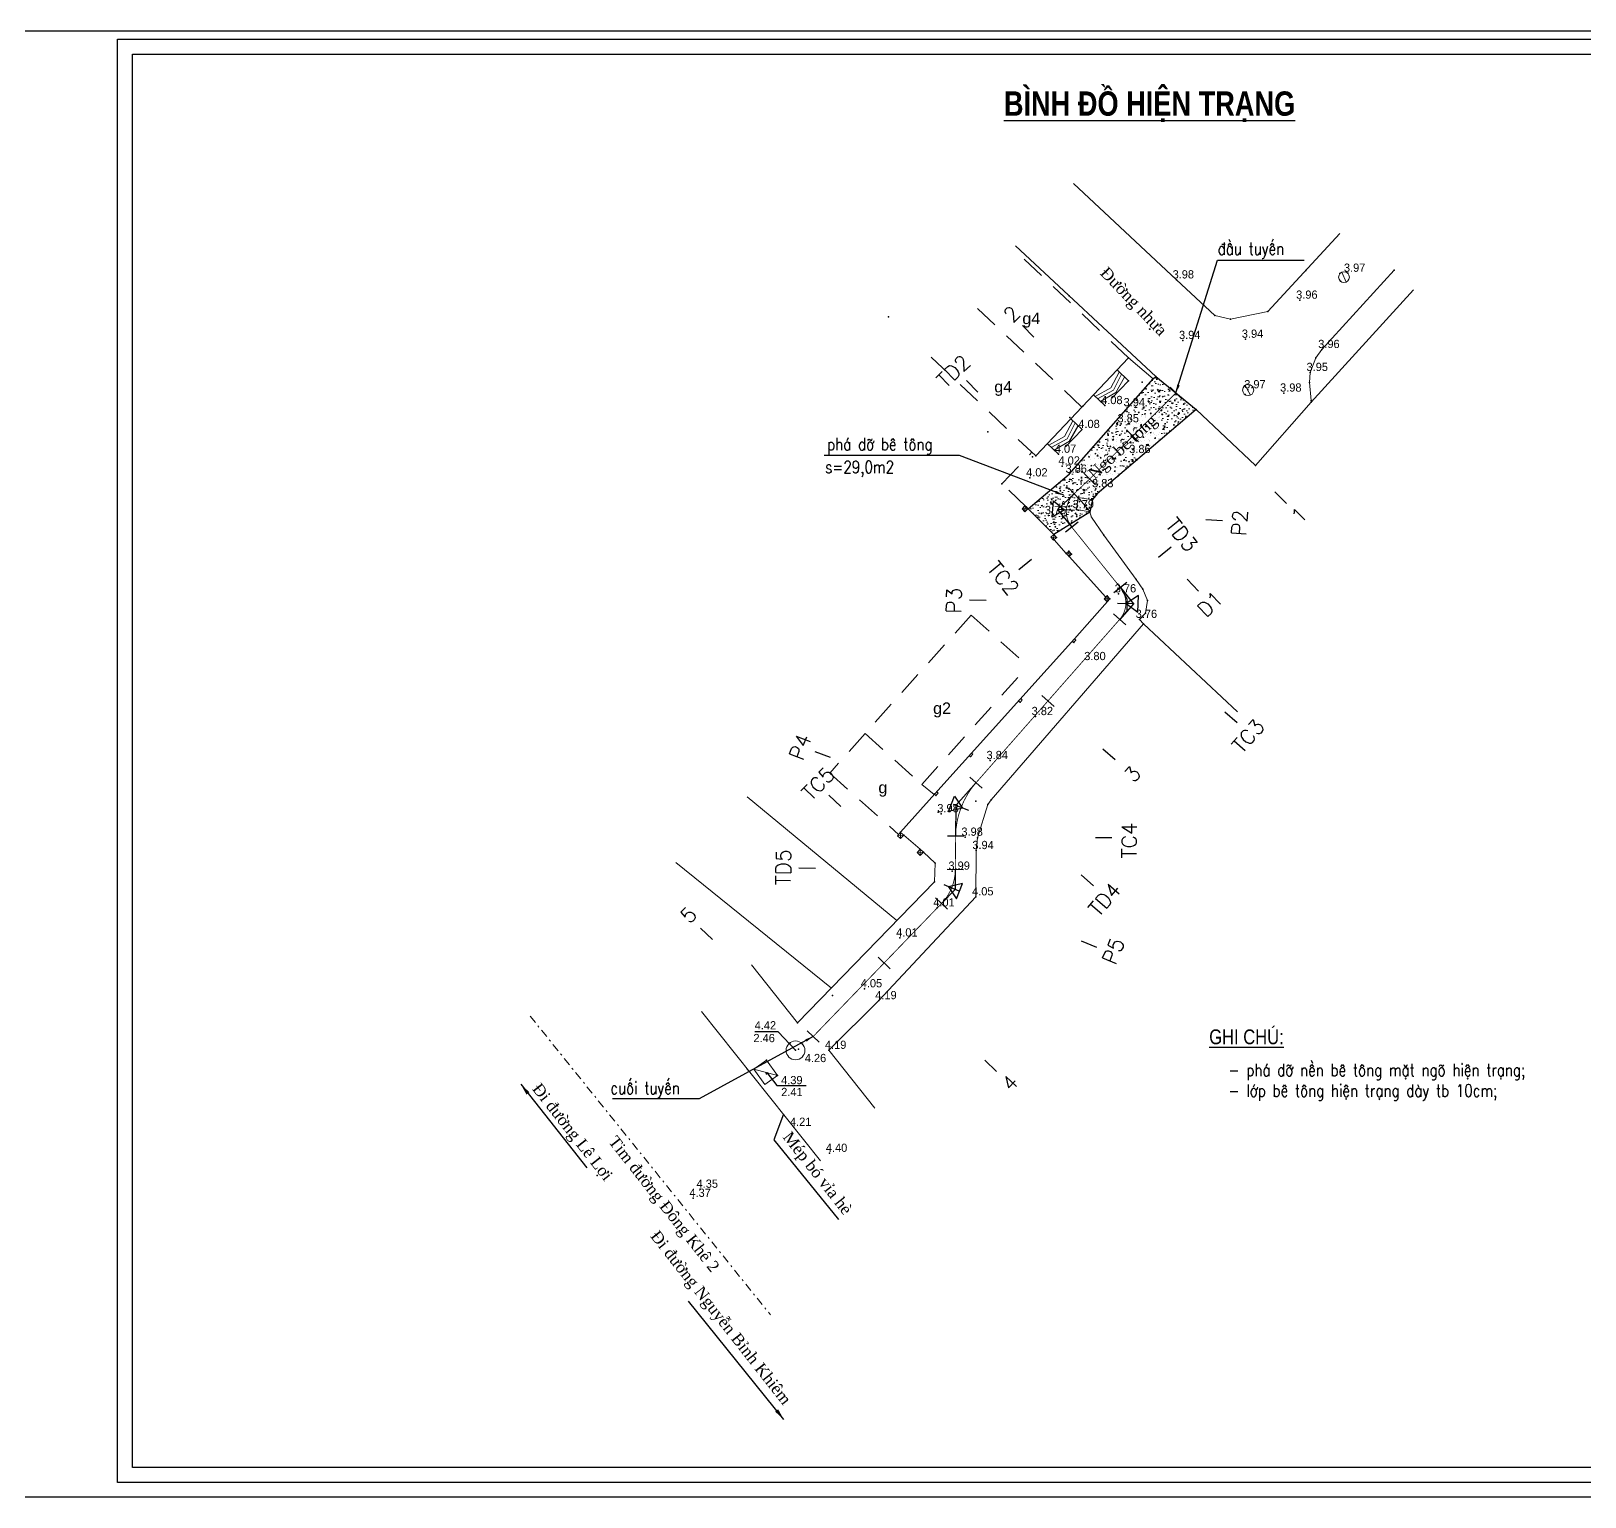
# Model space of a CAD drawing. Header units: inches. Extents: x 598112 to 598485, y 2306533 to 2306739.
# Drawn here: x 598229.4 to 598323.8, y 2306532.8 to 2306621.9 of the extents above; entities that cross this region are included whole.
import ezdxf
from ezdxf.enums import TextEntityAlignment as Align

# ---------------------------------------------------------------- set-up
doc = ezdxf.new("R2010")
doc.units = ezdxf.units.IN
doc.header["$MEASUREMENT"] = 0
for name, pattern in [('ACAD_ISO02W100', [15, 12, -3]), ('DASHDOT', [1, 0.5, -0.25, 0, -0.25]), ('DGN Style 2', [2.425456, 1.455274, -0.970183])]:
    doc.linetypes.add(name, pattern=pattern)
for name, color, linetype in [('CD', 2, 'Continuous'), ('Duong', 3, 'Continuous'), ('ENTTNTHIETKE1', 2, 'Continuous'), ('GA', 5, 'Continuous'), ('KHUNGTEN', 5, 'Continuous'), ('thep', 2, 'Continuous'), ('TUYEN', 7, 'Continuous')]:
    doc.layers.add(name, color=color, linetype=linetype)
for name, color, linetype, lineweight in [('LC Hatch', 252, 'Continuous', 9), ('LC Net thay', 7, 'Continuous', 25), ('LC Text1', 3, 'Continuous', 20), ('LC Text2', 7, 'Continuous', 25), ('Level 25', 7, 'Continuous', 0), ('Level 5', 7, 'Continuous', 0), ('NKB-00 Boundary', 1, 'ACAD_ISO02W100', 100), ('sotang', 7, 'Continuous', 0)]:
    doc.layers.add(name, color=color, linetype=linetype, lineweight=lineweight)
doc.styles.add('.VnArial', font='', dxfattribs={"height": 0.4})
doc.styles.add('LC 1', font='')
doc.styles.add('LC 3', font='vnsimli.shx', dxfattribs={"width": 0.75})
doc.styles.add('LC3', font='', dxfattribs={"width": 0.8})
doc.styles.get("Standard").update_dxf_attribs({"font": 'arial.ttf'})
doc.styles.add('Style-ENGINEERING', font='ENGINEERING.shx')
doc.styles.add('style1', font='times.ttf')
doc.styles.add('T2', font='', dxfattribs={"width": 0.8})
doc.styles.add('TENCOC', font='Vnromanc.shx')
doc.styles.get('.VnArial').set_extended_font_data('.VnArial', italic=True)
doc.styles.get('LC 1').set_extended_font_data('.VnAvantH', bold=True)
doc.styles.get('LC3').set_extended_font_data('.VnArialH', bold=True)
doc.styles.get('T2').set_extended_font_data('.VnArialH')
doc.dimstyles.get("Standard").update_dxf_attribs({"dimtxt": 0.18, "dimasz": 0.18, "dimexe": 0.18, "dimexo": 0.0625, "dimgap": 0.09, "dimtad": 0, "dimtih": 1, "dimtoh": 1, "dimdec": 4, "dimzin": 0, "dimdsep": 46, "dimtxsty": 'Standard', "dimcen": 0.09, "dimadec": 0, "dimazin": 0, "dimtfac": 1, "dimtdec": 4, "dimtofl": 0, "dimtmove": 0, "dimatfit": 3, "dimfxl": 1, "dimtolj": 1, "dimtzin": 0, "dimarcsym": 0})

# ---------------------------------------------------------------- blocks, each defined once
blk = doc.blocks.new('tru')
at = {"linetype": 'Continuous', "lineweight": 0}
for p, q in [((983.35, 986.808), (983.599, 986.834)), ((983.35, 986.808), (983.376, 986.559)), ((983.35, 986.808), (983.625, 986.585)), ((983.599, 986.834), (983.376, 986.559)), ((983.599, 986.834), (983.625, 986.585))]:
    blk.add_line(p, q, dxfattribs=at)
blk = doc.blocks.new('khung vpn')
at = {"layer": 'Defpoints'}
for p, q in [((52556.46, -4195.446), (52498.758, -4195.446)), ((52498.758, -4235.276), (52556.46, -4235.276))]:
    blk.add_line(p, q, dxfattribs=at)
at = {"layer": 'KHUNGTEN'}
blk.add_lwpolyline([(52556.243, -4234.885), (52502.048, -4234.885), (52502.048, -4195.662), (52556.243, -4195.662)], close=True, dxfattribs=at)
at = {"layer": 'thep'}
blk.add_lwpolyline([(52555.832, -4234.474), (52502.459, -4234.474), (52502.459, -4196.073), (52555.832, -4196.073)], close=True, dxfattribs=at)
blk = doc.blocks.new('COCTRENTUYEN')
at = {"layer": 'LC Net thay', "color": 2}
for p, q in [((-8.627, 3.399), (-9.333, 4.107)), ((0.353, -0.354), (-0.353, 0.354)), ((-2.269, -2.971), (-2.976, -2.264)), ((-4.896, -5.593), (-5.594, -4.876)), ((6.005, -6.016), (6.711, -6.724)), ((0.681, -11.328), (1.379, -12.045)), ((-7.403, -19.054), (-8.154, -18.394)), ((-3.701, -22.31), (-4.452, -21.649)), ((-28.162, -33.217), (-28.882, -32.523)), ((-17.37, -34.994), (-18.09, -34.299)), ((-21.684, -39.466), (-22.404, -38.771)), ((-11.613, -40.548), (-10.893, -41.242))]:
    blk.add_line(p, q, dxfattribs=at)
at = {"layer": 'LC Net thay', "color": 1}
for p, q in [((-12.038, 0.038), (-12.726, 0.764)), ((-5.846, -6.494), (-6.534, -5.768)), ((-6.156, -7.152), (-7.154, -7.085)), ((-5.938, -7.846), (-6.717, -8.473)), ((1.826, -7.691), (2.823, -7.758)), ((-1.066, -9.975), (-0.287, -9.349)), ((-8.777, -10.13), (-9.556, -10.756)), ((-2.984, -11.518), (-3.764, -12.145)), ((-11.541, -12.618), (-12.541, -12.596)), ((-2.543, -12.816), (-3.543, -12.794)), ((-3.041, -14.092), (-3.792, -13.432)), ((2.967, -19.374), (3.718, -20.035)), ((-20.995, -22.165), (-21.929, -21.808)), ((-11.766, -24.016), (-12.517, -23.356)), ((-20.364, -25.133), (-21.083, -24.439)), ((-12.589, -25.38), (-13.523, -25.023)), ((-12.886, -26.945), (-13.886, -26.936)), ((-4.886, -27.021), (-3.886, -27.03)), ((-21.905, -28.899), (-22.905, -28.89)), ((-12.905, -28.984), (-13.905, -28.975)), ((-13.166, -30.277), (-14.091, -29.898)), ((-5.757, -29.299), (-5.006, -29.959)), ((-13.886, -31.381), (-14.606, -30.687)), ((-5.762, -33.307), (-4.836, -33.685))]:
    blk.add_line(p, q, dxfattribs=at)
for points in [[(-7.516, -7.561), (-7.448, -6.564), (-6.762, -7.111)], [(-2.306, -13.321), (-2.284, -12.321), (-3.016, -12.805)], [(-13.817, -25.446), (-13.459, -24.512), (-12.964, -25.237)], [(-13.339, -30.746), (-12.96, -29.821), (-13.817, -30.01)]]:
    blk.add_lwpolyline(points, close=True, dxfattribs=at)
for points in [[(-6.19, -6.131), (-7.194, -7.082), (-6.327, -8.16)], [(-3.374, -11.832), (-2.584, -12.815), (-3.416, -13.762)], [(-12.141, -23.686), (-13.368, -25.082), (-13.386, -26.94)], [(-13.405, -28.98), (-13.416, -30.174), (-14.246, -31.034)]]:
    blk.add_lwpolyline(points, dxfattribs=at)
at = {"layer": 'LC Net thay', "color": 1, "linetype": 'DASHDOT', "ltscale": 2}
blk.add_lwpolyline([(-3.565, -11.585), (-3.332, -11.877), (-2.989, -12.515), (-2.986, -13.273), (-3.29, -13.618)], dxfattribs=at)
at = {"layer": 'TUYEN', "color": 1, "linetype": 'DASHDOT', "lineweight": 40, "ltscale": 1.5, "const_width": 0.05}
blk.add_lwpolyline([(0, 0), (-5.245, -5.235), (-6.19, -6.131, 0.390579), (-6.327, -8.16), (-3.374, -11.832, -0.364597), (-3.416, -13.762), (-12.141, -23.686, 0.17983), (-13.386, -26.94), (-13.405, -28.98, -0.19178), (-14.246, -31.034), (-22.044, -39.119)], format="xyb", dxfattribs=at)
at = {"layer": 'LC Text2', "color": 2, "style": 'TENCOC'}
for s, rotation, p in [('2', 44.94383, (-9.939, 4.208)), ('1', 44.94383, (7.535, -8.021)), ('D1', 44.20604, (1.827, -13.701)), ('3', 48.67972, (-2.559, -23.757)), ('5', 46.03238, (-29.562, -32.325)), ('4', 46.03238, (-10.045, -42.523))]:
    blk.add_text(s, height=0.9, rotation=rotation, dxfattribs=at).set_placement(p)
at = {"layer": 'LC Text2', "color": 1, "style": 'TENCOC'}
for s, rotation, p in [('TD2', 43.46825, (-14.003, 0.242)), ('TD3', 308.80655, (-0.688, -8.052)), ('P2', 86.1374, (4.262, -8.715)), ('TC2', 308.80655, (-11.531, -10.695)), ('P3', 88.74313, (-13.059, -13.418)), ('TC3', 48.67972, (4.012, -21.973)), ('P4', 69.06875, (-22.694, -22.407)), ('TC5', 46.03238, (-22.171, -24.846)), ('TC4', 89.45777, (-2.398, -28.306)), ('TD5', 89.45777, (-23.415, -29.933)), ('TD4', 48.67972, (-4.713, -31.897)), ('P5', 67.74508, (-3.682, -34.826))]:
    blk.add_text(s, height=0.9, rotation=rotation, dxfattribs=at).set_placement(p)
blk = doc.blocks.new('TIEUDE1')
at = {"layer": 'LC Text2', "color": 7, "style": 'LC 1'}
blk.add_attdef('TIªU§Ò', text='', height=5, dxfattribs=at).set_placement((0, 0), align=Align.BOTTOM_CENTER)
blk.add_attdef('TL', text='', height=3, dxfattribs=at).set_placement((0, -2), align=Align.TOP_CENTER)

msp = doc.modelspace()

# ---------------------------------------------------------------- hatches: boundary and pattern name
at = {"layer": 'LC Hatch'}
h = msp.add_hatch(dxfattribs=at)
h.set_pattern_fill('AR-CONC', color=256, scale=0.1)
h.set_pattern_definition([(50, (598234.5357, 2306621.88425), (0.71726, -0.062752), [0.075, -0.825]), (355, (598234.5357, 2306621.88425), (-0.138751, 0.752192), [0.06, -0.66]), (100.4514, (598234.59545, 2306621.879), (0.578509, 0.68944), [0.06374, -0.701142]), (46.1842, (598234.5357, 2306622.08425), (1.067241, -0.165519), [0.1125, -1.2375]), (96.6356, (598234.6246, 2306622.0705), (0.934662, 0.974119), [0.09561, -1.051714]), (351.1842, (598234.5357, 2306622.0842), (0.934662, 0.974119), [0.09, -0.99]), (21, (598234.6357, 2306622.03425), (0.596907, -0.402619), [0.075, -0.825]), (326, (598234.6357, 2306622.03425), (0.243315, 0.72515), [0.06, -0.66]), (71.4514, (598234.6854, 2306622.0007), (0.8402224, 0.322531), [0.06374, -0.701142]), (37.5, (598234.53568, 2306621.88425), (0.0121599, 0.33289385), [0, -0.652, 0, -0.67, 0, -0.6625]), (7.5, (598234.53568, 2306621.88425), (0.2630695, 0.3944117), [0, -0.382, 0, -0.637, 0, -0.2525]), (327.5, (598234.31268, 2306621.88425), (0.5338224, -0.0225549), [0, -0.25, 0, -0.78, 0, -1.035]), (317.5, (598234.2127, 2306621.88425), (0.5831862, 0.100105), [0, -0.325, 0, -0.518, 0, -0.735])])
h.paths.add_polyline_path([(598300.199, 2306598.887), (598298.971, 2306599.891), (598297.742, 2306600.895), (598297.596, 2306600.738), (598292.489, 2306594.95), (598289.983, 2306592.846), (598291.553, 2306591.287), (598293.747, 2306592.643), (598293.907, 2306593.415), (598294.188, 2306593.757)])

# ---------------------------------------------------------------- linework, layer by layer
at = {"color": 8, "linetype": 'Continuous', "lineweight": 0}
for p, q in [((598297.742, 2306600.895), (598289.229, 2306608.837)), ((598297.596, 2306600.738), (598296.091, 2306602.025)), ((598296.09, 2306600.63), (598295.394, 2306601.289)), ((598297.742, 2306600.895), (598297.596, 2306600.738))]:
    msp.add_line(p, q, dxfattribs=at)
at = {"linetype": 'Continuous', "lineweight": 0}
for p, q in [((598307.183, 2306599.435), (598307.183, 2306599.33)), ((598289.799, 2306593.027), (598289.62, 2306592.853)), ((598291.553, 2306591.287), (598291.362, 2306591.126)), ((598292.47, 2306590.283), (598292.299, 2306590.138)), ((598292.489, 2306589.949), (598292.299, 2306590.138)), ((598292.635, 2306590.081), (598292.299, 2306590.138)), ((598292.635, 2306590.081), (598292.47, 2306590.283)), ((598292.489, 2306589.949), (598292.47, 2306590.283)), ((598292.489, 2306589.949), (598292.635, 2306590.081)), ((598294.784, 2306587.553), (598294.613, 2306587.37)), ((598294.963, 2306587.386), (598294.613, 2306587.37)), ((598294.792, 2306587.203), (598294.613, 2306587.37)), ((598294.963, 2306587.386), (598294.784, 2306587.553)), ((598294.784, 2306587.553), (598294.792, 2306587.203)), ((598287.734, 2306575.154), (598287.548, 2306574.872)), ((598282.051, 2306572.975), (598282.239, 2306573.185)), ((598282.431, 2306573.011), (598282.237, 2306573.183)), ((598282.239, 2306573.185), (598282.243, 2306572.801)), ((598282.051, 2306572.975), (598282.431, 2306573.011)), ((598282.243, 2306572.801), (598282.051, 2306572.975)), ((598282.243, 2306572.801), (598282.431, 2306573.011)), ((598283.242, 2306571.951), (598283.431, 2306572.162)), ((598283.431, 2306572.162), (598283.435, 2306571.777)), ((598283.623, 2306571.988), (598283.431, 2306572.162)), ((598286.921, 2306572.852), (598286.83, 2306572.079)), ((598283.242, 2306571.951), (598283.623, 2306571.988)), ((598283.435, 2306571.777), (598283.242, 2306571.951)), ((598283.435, 2306571.777), (598283.623, 2306571.988)), ((598270.142, 2306562.295), (598277.366, 2306553.226))]:
    msp.add_line(p, q, dxfattribs=at)
msp.add_line((598292.51, 2306596.957), (598293.028, 2306597.899))
at = {"color": 8, "linetype": 'Continuous'}
msp.add_line((598297.006, 2306585.851), (598302.707, 2306580.502), dxfattribs=at)
for p in [(598306.86, 2306607.332), (598308.939, 2306607.149), (598309.407, 2306607.167), (598312.231, 2306607.343), (598298.996, 2306606.762), (598308.978, 2306606.674), (598292.482, 2306605.802), (598306.504, 2306605.53), (598281.509, 2306604.518), (598301.325, 2306604.603), (598302.288, 2306604.377), (598304.554, 2306604.84), (598299.386, 2306603.083), (598303.202, 2306603.156), (598307.844, 2306602.532), (598296.091, 2306602.025), (598307.47, 2306602.02), (598296.09, 2306600.63), (598296.925, 2306600.544), (598297.596, 2306600.738), (598297.742, 2306600.895), (598307.091, 2306600.518), (598307.134, 2306601.137), (598303.134, 2306600.316), (598303.168, 2306599.786), (598303.346, 2306600.084), (598303.652, 2306600.232), (598305.528, 2306599.883), (598293.305, 2306599.088), (598294.654, 2306599.124), (598296.016, 2306598.993), (598300.199, 2306598.887), (598300.205, 2306598.855), (598307.183, 2306599.435), (598307.183, 2306599.33), (598292.524, 2306598.405), (598295.649, 2306598.018), (598287.534, 2306597.52), (598290.251, 2306596.008), (598290.448, 2306596.07), (598291.839, 2306596.166), (598296.36, 2306596.15), (598292.063, 2306595.448), (598292.489, 2306594.95), (598293.236, 2306595.543), (598303.809, 2306595.472), (598288.401, 2306594.362), (598290.098, 2306594.728), (598294.101, 2306594.071), (598289.863, 2306592.966), (598293.037, 2306593.536), (598293.843, 2306593.412), (598293.907, 2306593.415), (598294.188, 2306593.757), (598289.903, 2306592.931), (598289.973, 2306592.847), (598291.236, 2306592.44), (598292.921, 2306592.798), (598293.747, 2306592.643), (598291.553, 2306591.287), (598291.714, 2306591.096), (598294.584, 2306591.243), (598292.299, 2306590.138), (598292.47, 2306590.283), (598292.489, 2306589.949), (598292.635, 2306590.081), (598296.56, 2306588.546), (598294.706, 2306587.495), (598294.784, 2306587.553), (598294.963, 2306587.386), (598295.481, 2306587.68), (598296.964, 2306587.967), (598297.246, 2306587.27), (598297.12, 2306586.495), (598296.753, 2306586.129), (598297.006, 2306585.851), (598290.43, 2306580.222), (598287.691, 2306577.547), (598286.808, 2306575.078), (598287.734, 2306575.154), (598284.528, 2306574.407), (598284.699, 2306574.317), (598287.548, 2306574.872), (598282.239, 2306573.185), (598282.431, 2306573.011), (598286.164, 2306572.89), (598286.921, 2306572.852), (598283.623, 2306571.988), (598284.338, 2306571.307), (598286.83, 2306572.079), (598285.376, 2306570.825), (598284.296, 2306570.169), (598284.455, 2306568.596), (598286.812, 2306569.265), (598282.201, 2306566.766), (598280.047, 2306563.675), (598278.099, 2306563.271), (598280.928, 2306562.956), (598275.981, 2306561.61), (598275.521, 2306560.398), (598275.853, 2306559.94), (598276.044, 2306559.996), (598276.29, 2306560.304), (598277.872, 2306559.935), (598274.1, 2306559.337), (598272.947, 2306558.774), (598273.368, 2306558.74), (598274.065, 2306558.564), (598274.1, 2306558.505), (598274.763, 2306558.398), (598275.748, 2306555.257), (598277.928, 2306553.678), (598270.072, 2306551.494), (598269.636, 2306550.943)]:
    msp.add_point(p)
at = {"layer": 'Duong', "linetype": 'Continuous', "lineweight": 0}
for p, q in [((598312.231, 2306607.343), (598307.844, 2306602.532)), ((598313.404, 2306606.153), (598307.183, 2306599.33)), ((598307.844, 2306602.532), (598307.47, 2306602.02)), ((598307.47, 2306602.02), (598307.134, 2306601.137)), ((598307.134, 2306601.137), (598307.091, 2306600.518)), ((598307.091, 2306600.518), (598307.183, 2306599.435)), ((598300.199, 2306598.887), (598294.188, 2306593.757)), ((598303.809, 2306595.472), (598300.199, 2306598.887)), ((598307.183, 2306599.33), (598303.809, 2306595.472)), ((598292.489, 2306594.95), (598289.983, 2306592.846)), ((598291.553, 2306591.287), (598289.863, 2306592.966)), ((598294.188, 2306593.757), (598293.907, 2306593.415)), ((598293.747, 2306592.643), (598293.837, 2306592.344)), ((598293.837, 2306592.344), (598294.584, 2306591.243)), ((598294.584, 2306591.243), (598296.56, 2306588.546)), ((598292.299, 2306590.138), (598291.566, 2306590.97)), ((598294.718, 2306587.482), (598292.489, 2306589.949)), ((598296.56, 2306588.546), (598296.964, 2306587.967)), ((598294.963, 2306587.386), (598292.807, 2306584.942)), ((598296.964, 2306587.967), (598297.246, 2306587.27)), ((598297.246, 2306587.27), (598297.12, 2306586.495)), ((598297.12, 2306586.495), (598296.753, 2306586.129)), ((598297.006, 2306585.851), (598287.734, 2306575.154)), ((598296.753, 2306586.129), (598297.006, 2306585.851)), ((598292.807, 2306584.942), (598284.314, 2306575.527)), ((598292.749, 2306584.72), (598292.673, 2306584.793)), ((598292.749, 2306584.72), (598292.883, 2306584.869)), ((598292.883, 2306584.869), (598292.807, 2306584.942)), ((598289.499, 2306581.082), (598289.406, 2306581.171)), ((598289.499, 2306581.082), (598289.633, 2306581.231)), ((598289.633, 2306581.231), (598289.54, 2306581.32)), ((598286.489, 2306577.777), (598286.409, 2306577.849)), ((598286.489, 2306577.777), (598286.623, 2306577.925)), ((598286.623, 2306577.925), (598286.545, 2306578)), ((598282.239, 2306573.185), (598284.314, 2306575.527)), ((598284.389, 2306575.422), (598284.298, 2306575.509)), ((598284.389, 2306575.422), (598284.523, 2306575.57)), ((598284.523, 2306575.57), (598284.431, 2306575.659)), ((598287.548, 2306574.872), (598286.921, 2306572.852)), ((598283.431, 2306572.162), (598282.431, 2306573.011)), ((598284.338, 2306571.307), (598283.623, 2306571.988)), ((598284.296, 2306570.169), (598284.338, 2306571.307)), ((598286.83, 2306572.079), (598286.812, 2306569.265)), ((598275.981, 2306561.61), (598284.296, 2306570.169)), ((598286.812, 2306569.265), (598280.928, 2306562.956)), ((598273.179, 2306565.127), (598275.981, 2306561.61)), ((598280.928, 2306562.956), (598277.872, 2306559.935)), ((598277.872, 2306559.935), (598280.673, 2306556.419))]:
    msp.add_line(p, q, dxfattribs=at)
at = {"layer": 'Duong', "color": 8, "linetype": 'Continuous', "lineweight": 0}
msp.add_line((598290.448, 2306596.07), (598296.091, 2306602.025), dxfattribs=at)
at = {"layer": 'Duong', "linetype": 'Continuous', "lineweight": 0, "flags": 128}
msp.add_lwpolyline([(598308.938, 2306609.577), (598304.554, 2306604.84), (598302.288, 2306604.377), (598301.325, 2306604.603), (598298.996, 2306606.762), (598292.738, 2306612.61)], dxfattribs=at)
at = {"layer": 'Duong', "linetype": 'Continuous', "lineweight": 0}
msp.add_lwpolyline([(598292.489, 2306594.95), (598297.596, 2306600.738)], dxfattribs=at)
for p in [(598293.837, 2306592.344), (598292.771, 2306584.712), (598292.807, 2306584.942), (598292.883, 2306584.869), (598289.499, 2306581.082), (598286.489, 2306577.777), (598284.314, 2306575.527), (598284.389, 2306575.422)]:
    msp.add_point(p, dxfattribs=at)
at = {"layer": 'GA', "linetype": 'Continuous', "lineweight": 0}
for p, q in [((598309.059, 2306607.233), (598309.305, 2306606.627)), ((598303.182, 2306600.352), (598303.505, 2306599.76)), ((598293.037, 2306593.536), (598292.921, 2306592.798)), ((598293.905, 2306593.403), (598293.037, 2306593.536)), ((598293.753, 2306592.669), (598293.037, 2306593.536)), ((598293.907, 2306593.415), (598293.747, 2306592.643)), ((598293.753, 2306592.669), (598292.921, 2306592.798)), ((598273.33, 2306558.793), (598274.1, 2306559.337)), ((598274.763, 2306558.398), (598274.1, 2306559.337)), ((598273.993, 2306557.855), (598273.33, 2306558.793)), ((598274.763, 2306558.398), (598273.33, 2306558.793)), ((598273.993, 2306557.855), (598274.763, 2306558.398))]:
    msp.add_line(p, q, dxfattribs=at)
for centre, radius in [((598309.182, 2306606.93), 0.327), ((598303.359, 2306600.064), 0.338), ((598275.855, 2306559.932), 0.573)]:
    msp.add_circle(centre, radius, dxfattribs=at)
msp.add_point((598276.282, 2306559.549), dxfattribs=at)
at = {"layer": 'LC Net thay'}
msp.add_lwpolyline([(598297.742, 2306600.895), (598298.971, 2306599.891), (598300.199, 2306598.887), (598294.188, 2306593.757), (598293.907, 2306593.415), (598293.747, 2306592.643), (598291.553, 2306591.287), (598289.983, 2306592.846), (598292.489, 2306594.95), (598297.596, 2306600.738)], close=True, dxfattribs=at)
at = {"layer": 'Level 25', "color": 8, "linetype": 'Continuous'}
for p, q in [((598272.918, 2306575.341), (598282.022, 2306567.828)), ((598268.587, 2306571.359), (598278.037, 2306563.719))]:
    msp.add_line(p, q, dxfattribs=at)
at = {"layer": 'Level 5', "color": 8, "linetype": 'DGN Style 2', "lineweight": 0}
for p, q in [((598296.091, 2306602.025), (598289.067, 2306608.663)), ((598293.253, 2306599.031), (598286.257, 2306605.643)), ((598290.448, 2306596.07), (598283.479, 2306602.656)), ((598296.09, 2306600.63), (598294.654, 2306599.124)), ((598295.024, 2306600.201), (598295.524, 2306601.161)), ((598295.175, 2306600.058), (598295.67, 2306601.022)), ((598295.326, 2306599.915), (598295.843, 2306600.857)), ((598294.654, 2306599.124), (598293.963, 2306599.779)), ((598294.063, 2306599.678), (598295.024, 2306600.201)), ((598294.209, 2306599.54), (598295.175, 2306600.058)), ((598294.38, 2306599.378), (598295.326, 2306599.915)), ((598293.269, 2306597.671), (598291.833, 2306596.165)), ((598292.209, 2306597.243), (598292.708, 2306598.202)), ((598292.359, 2306597.1), (598292.854, 2306598.064)), ((598293.269, 2306597.671), (598292.582, 2306598.322)), ((598291.833, 2306596.165), (598291.151, 2306596.812)), ((598291.248, 2306596.72), (598292.209, 2306597.243)), ((598291.394, 2306596.582), (598292.359, 2306597.1)), ((598291.564, 2306596.42), (598292.51, 2306596.957)), ((598288.401, 2306594.362), (598290.219, 2306596.286)), ((598289.863, 2306592.966), (598288.401, 2306594.362)), ((598286.532, 2306586.38), (598280.084, 2306579.193)), ((598286.532, 2306586.38), (598289.981, 2306583.286)), ((598283.533, 2306576.098), (598289.981, 2306583.286)), ((598280.084, 2306579.193), (598277.936, 2306576.771)), ((598280.084, 2306579.193), (598283.533, 2306576.098)), ((598277.936, 2306576.771), (598282.141, 2306573.041)), ((598283.533, 2306576.098), (598284.271, 2306575.478))]:
    msp.add_line(p, q, dxfattribs=at)
msp.add_point((598293.269, 2306597.671), dxfattribs=at)
at = {"layer": 'NKB-00 Boundary', "color": 1, "linetype": 'DASHDOT', "lineweight": 13}
msp.add_line((598259.737, 2306562.012), (598274.33, 2306543.866), dxfattribs=at)

# ---------------------------------------------------------------- block references
at = {"linetype": 'Continuous', "lineweight": 0}
for p, rotation in [((598456.657, 2307975.953), 218.0276478875236), ((598549.323, 2307960.185), 214.2432196845018)]:
    msp.add_blockref('tru', p, dxfattribs=dict(at, rotation=rotation))
at = {"layer": 'ENTTNTHIETKE1', "color": 6, "xscale": 2.236837341266501, "yscale": 2.236837341266501, "zscale": 2.236837341266501}
msp.add_blockref('khung vpn', (480796.111, 2316006.413, -2.058), dxfattribs=at)
at = {"layer": 'LC Net thay'}
msp.add_blockref('COCTRENTUYEN', (598298.971, 2306599.891), dxfattribs=at)
at = {"layer": 'LC Text2'}
ref = msp.add_blockref('TIEUDE1', (598297.366, 2306616.297, 0), dxfattribs=dict(at, xscale=0.3000093024588386, yscale=0.3000093024588386, zscale=0.3000093024588386, rotation=359.999216292062))
ref.add_attrib('TIªU§Ò', '%%UB×NH §å HIÖN TR¹NG', dxfattribs={"color": 7, "height": 1.47737, "rotation": 359.99922, "style": 'LC3', "width": 0.8}).set_placement((598297.366, 2306616.297), align=Align.BOTTOM_CENTER)

# ---------------------------------------------------------------- texts
at = {"linetype": 'Continuous', "lineweight": 0, "char_height": 0.7, "attachment_point": 1, "style": 'style1'}
for s, insert, rotation in [('Đường nhựa', (598294.824, 2306607.619), 313.79761), ('Ngõ bê tông', (598293.551, 2306595.117), 42.25643), ('Đi đường Lê Lợi', (598260.372, 2306558.017), 308.19195), ('Tim đường Đông Khê 2', (598265.002, 2306554.815), 308.19195), ('Mép bó vỉa hè', (598275.595, 2306555.081), 308.19195), ('Đi đường Nguyễn Bỉnh Khiêm', (598267.554, 2306549.063), 308.19195)]:
    msp.add_mtext_dynamic_manual_height_columns(s, width=51.18028, gutter_width=10, heights=[0], dxfattribs=dict(at, insert=insert, rotation=rotation))
at = {"layer": 'CD', "style": 'Style-ENGINEERING'}
for s, p in [('3.98', (598298.768, 2306606.849)), ('3.97', (598309.178, 2306607.254)), ('3.96', (598306.275, 2306605.617)), ('3.94', (598299.158, 2306603.169)), ('3.94', (598302.974, 2306603.242)), ('3.96', (598307.616, 2306602.618)), ('3.95', (598306.906, 2306601.224)), ('3.97', (598303.118, 2306600.171)), ('4.08', (598294.426, 2306599.21)), ('3.94', (598295.788, 2306599.08)), ('3.98', (598305.3, 2306599.97)), ('3.85', (598295.421, 2306598.105)), ('4.08', (598293.04, 2306597.758)), ('4.07', (598291.611, 2306596.252)), ('3.86', (598296.131, 2306596.236)), ('4.02', (598291.834, 2306595.535)), ('4.02', (598289.87, 2306594.815)), ('3.86', (598292.261, 2306595.036)), ('3.83', (598293.873, 2306594.157)), ('3.75', (598291.008, 2306592.526)), ('3.79', (598292.692, 2306592.884)), ('3.76', (598295.253, 2306587.767)), ('3.76', (598296.525, 2306586.216)), ('3.80', (598293.4, 2306583.651)), ('3.82', (598290.202, 2306580.309)), ('3.84', (598287.462, 2306577.634)), ('3.98', (598284.471, 2306574.403)), ('3.98', (598285.936, 2306572.976)), ('3.94', (598286.602, 2306572.166)), ('3.99', (598285.148, 2306570.912)), ('4.05', (598286.584, 2306569.351)), ('4.01', (598284.227, 2306568.682)), ('4.01', (598281.972, 2306566.853)), ('4.05', (598279.818, 2306563.762)), ('4.19', (598280.7, 2306563.042)), ('2.46', (598273.299, 2306560.431)), ('4.42', (598273.375, 2306561.207)), ('4.19', (598277.644, 2306560.022)), ('4.26', (598276.421, 2306559.218)), ('4.39', (598274.981, 2306557.874)), ('2.41', (598274.987, 2306557.153)), ('4.21', (598275.52, 2306555.344)), ('4.40', (598277.7, 2306553.764)), ('4.37', (598269.407, 2306551.029)), ('4.35', (598269.844, 2306551.58))]:
    msp.add_text(s, height=0.5, dxfattribs=at).set_placement(p)
at = {"layer": 'LC Text1', "color": 3, "style": 'LC 3', "width": 0.8}
for s, height, rotation, p in [('®Çu tuyÕn', 0.75, 359.99922, (598301.509, 2306608.282)), ('ph¸ dì bª t«ng', 0.75002, 0.00078, (598277.778, 2306596.403)), ('s=29,0m2', 0.75, 0.00078, (598277.655, 2306595.013)), ('cuèi tuyÕn', 0.75, 0.00078, (598264.609, 2306557.272))]:
    msp.add_text(s, height=height, rotation=rotation, dxfattribs=at).set_placement(p)
at = {"layer": 'LC Text1', "color": 3, "insert": (598302.167, 2306559.117, -2.058), "char_height": 0.75002, "width": 27.62402, "attachment_point": 1, "rotation": 359.99922, "style": 'LC 3'}
msp.add_mtext('{\\W0.8;- ph¸ dì nÒn bª t«ng mÆt ngâ hiÖn tr¹ng;\\P- líp bª t«ng hiÖn tr¹ng dµy tb 10cm;}', dxfattribs=at)
at = {"layer": 'LC Text2', "style": 'T2', "width": 0.8}
msp.add_text('%%Ughi chó:', height=0.90003, rotation=359.99922, dxfattribs=at).set_placement((598300.993, 2306560.305, -2.058))
at = {"layer": 'Level 5', "color": 8, "linetype": 'DGN Style 2', "lineweight": 0, "char_height": 0.7, "attachment_point": 7, "rotation": 360, "line_spacing_factor": 0.782774, "style": '.VnArial'}
for s, insert in [('\\fArial|b0|i0|c0|p39;g2', (598284.215, 2306580.167)), ('{\\fArial|b0|i0|c0|p39;g}', (598280.891, 2306575.35))]:
    msp.add_mtext(s, dxfattribs=dict(at, insert=insert))
at = {"layer": 'sotang', "color": 7, "char_height": 0.7, "width": 1.29425, "attachment_point": 7, "rotation": 360, "line_spacing_factor": 0.782774, "style": '.VnArial'}
for insert in [(598289.639, 2306603.86), (598287.933, 2306599.709)]:
    msp.add_mtext('{\\fArial|b0|i0|c0|p39;g4}', dxfattribs=dict(at, insert=insert))

# ---------------------------------------------------------------- leaders
for points, override in [([(598275.853, 2306559.94), (598274.809, 2306561.064), (598273.389, 2306561.064)], {"dimgap": 0.09, "dimtad": 0}), ([(598274.112, 2306558.578), (598274.73, 2306557.787), (598276.494, 2306557.787)], {"dimgap": 0.09, "dimtad": 0}), ([(598259.164, 2306557.868), (598263.172, 2306552.796)], {"dimasz": 0.7, "dimgap": 0.09, "dimtad": 0}), ([(598275.118, 2306556.049), (598274.54, 2306554.486), (598278.466, 2306549.655)], {"dimgap": 0.09, "dimtad": 0}), ([(598275.148, 2306537.5), (598269.346, 2306544.696)], {"dimasz": 0.7, "dimgap": 0.09, "dimtad": 0})]:
    msp.add_leader(points, dimstyle='Standard', override=override)
at = {"layer": 'LC Net thay'}
for points in [[(598298.971, 2306599.891), (598301.492, 2306607.952), (598306.759, 2306607.952)], [(598292.152, 2306593.672), (598285.819, 2306596.09), (598277.599, 2306596.09)], [(598276.926, 2306560.773), (598270.004, 2306556.981), (598264.736, 2306556.981)]]:
    msp.add_leader(points, dimstyle='Standard', override={"dimasz": 0.5, "dimgap": 0.09, "dimtad": 0}, dxfattribs=at)

doc.saveas('drawing.dxf')
